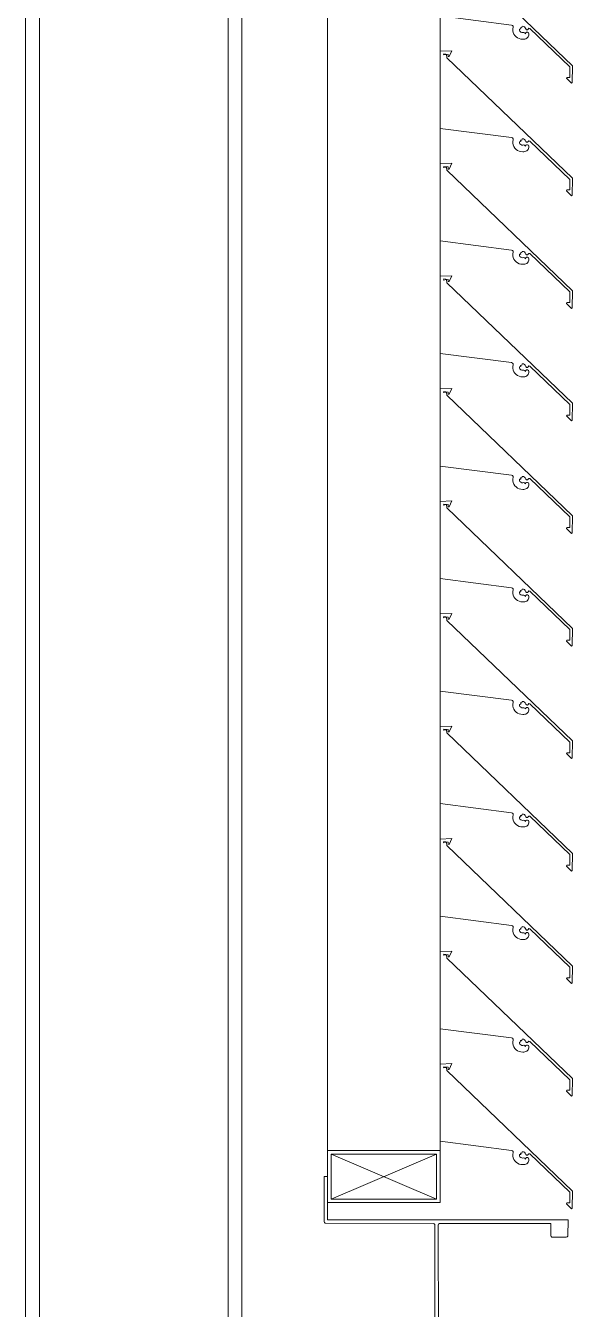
# Model space of a CAD drawing. Header units: millimetres. Extents: x -220592 to 404889, y -217665 to 38245.
# Drawn here: x 7653.58 to 7656.74, y -48011.58 to -48004.16 of the extents above; entities that cross this region are included whole.
import ezdxf

# ---------------------------------------------------------------- set-up
doc = ezdxf.new("R2010")
doc.units = ezdxf.units.MM
doc.linetypes.add('XKITLINE00', pattern=[0])
doc.layers.add('000 - 0_HIDE_OBJ_FRAMING_DEF_SUB_1', color=7, linetype='Continuous')
doc.layers.add('Part', color=7, linetype='Continuous', lineweight=0)

# ---------------------------------------------------------------- blocks, each defined once
blk = doc.blocks.new('*A13477')
at = {"layer": '000 - 0_HIDE_OBJ_FRAMING_DEF_SUB_1', "color": 7, "linetype": 'XKITLINE00', "lineweight": 0}
for p, q in [((-83.983213, 184.940805), (-83.983213, 212.190805)), ((-82.893213, 184.940805), (-82.893213, 212.190805)), ((-82.813213, 184.940805), (-82.813213, 212.190805)), ((-84.063213, 188.690805), (-84.063213, 208.690805))]:
    blk.add_line(p, q, dxfattribs=at)
blk = doc.blocks.new('*A13478')
at = {"layer": 'Part', "color": 7, "linetype": 'XKITLINE00', "lineweight": 0}
for p, q in [((-82.318264, 199.406135), (-82.338264, 199.406132)), ((-82.338264, 199.406132), (-82.338218, 199.146132)), ((-82.31822, 199.156135), (-82.318264, 199.406135)), ((-82.338218, 199.146132), (-82.336532, 199.140576)), ((-82.336532, 199.140576), (-82.332043, 199.136894)), ((-82.332043, 199.136894), (-81.708216, 199.136241)), ((-80.92822, 199.156378), (-82.31822, 199.156135)), ((-81.708216, 199.136241), (-81.70266, 199.134557)), ((-81.672043, 199.135487), (-81.028216, 199.13636)), ((-81.028216, 199.13636), (-81.028204, 199.06636)), ((-80.928965, 199.062551), (-80.92822, 199.156378)), ((-81.70266, 199.134557), (-81.698977, 199.13007)), ((-81.698977, 199.13007), (-81.698215, 199.126243)), ((-81.698051, 198.186243), (-81.698215, 199.126243)), ((-81.678215, 199.126247), (-81.67653, 199.131803)), ((-81.677289, 198.18242), (-81.678215, 199.126247)), ((-81.67653, 199.131803), (-81.672043, 199.135487)), ((-81.028204, 199.06636), (-81.026518, 199.060805)), ((-80.932647, 199.058062), (-80.928965, 199.062551)), ((-81.026518, 199.060805), (-81.022029, 199.057122)), ((-81.022029, 199.057122), (-80.938203, 199.056376)), ((-80.938203, 199.056376), (-80.932647, 199.058062)), ((-81.027301, 198.250187), (-81.028049, 198.17636)), ((-81.023618, 198.254676), (-81.027301, 198.250187)), ((-81.018063, 198.256362), (-81.023618, 198.254676)), ((-80.934236, 198.255615), (-81.018063, 198.256362)), ((-80.929747, 198.251933), (-80.934236, 198.255615)), ((-80.928061, 198.246378), (-80.929747, 198.251933)), ((-80.928045, 198.156378), (-80.928061, 198.246378)), ((-82.333604, 198.174447), (-82.337287, 198.169959)), ((-82.328049, 198.176133), (-82.333604, 198.174447)), ((-81.704222, 198.177003), (-82.328049, 198.176133)), ((-81.699735, 198.180687), (-81.704222, 198.177003)), ((-81.698051, 198.186243), (-81.699735, 198.180687)), ((-81.673605, 198.177933), (-81.677289, 198.18242)), ((-81.668049, 198.176248), (-81.673605, 198.177933)), ((-81.028049, 198.17636), (-81.668049, 198.176248)), ((-82.337287, 198.169959), (-82.338002, 197.906132)), ((-82.318045, 198.156135), (-80.928045, 198.156378)), ((-82.318002, 197.906135), (-82.318045, 198.156135)), ((-82.338002, 197.906132), (-82.318002, 197.906135))]:
    blk.add_line(p, q, dxfattribs=at)
blk = doc.blocks.new('*A14878')
at = {"layer": 'Part', "color": 7, "linetype": 'XKITLINE00', "lineweight": 0}
for p, q in [((-81.668045, 199.556249), (-82.318045, 199.556249)), ((-82.318045, 199.556249), (-82.318045, 199.256249)), ((-82.298045, 199.276249), (-81.688045, 199.536249)), ((-82.298045, 199.536249), (-81.688045, 199.276249)), ((-82.298045, 199.276249), (-82.298045, 199.536249)), ((-82.298045, 199.536249), (-81.688045, 199.536249)), ((-81.688045, 199.536249), (-81.688045, 199.276249)), ((-81.668045, 199.256249), (-81.668045, 199.556249)), ((-82.318045, 199.256249), (-81.668045, 199.256249)), ((-81.688045, 199.276249), (-82.298045, 199.276249))]:
    blk.add_line(p, q, dxfattribs=at)
blk = doc.blocks.new('*A14888')
at = {"layer": 'Part', "color": 7, "linetype": 'XKITLINE00', "lineweight": 0}
for p, q in [((-81.668236, 206.556123), (-81.668243, 206.110453)), ((-81.60055, 206.558745), (-81.668236, 206.556123)), ((-81.616085, 206.525258), (-81.60055, 206.558745)), ((-81.648356, 206.534428), (-81.64632, 206.541001)), ((-81.63134, 206.537332), (-81.648356, 206.534428)), ((-81.64632, 206.541001), (-81.621337, 206.537861)), ((-81.628443, 206.518789), (-81.63134, 206.537332)), ((-80.903321, 205.822543), (-81.628443, 206.518789)), ((-81.621337, 206.537861), (-81.621208, 206.52567)), ((-81.621208, 206.52567), (-81.616085, 206.525258)), ((-81.668243, 206.110453), (-81.254237, 206.057423)), ((-81.254237, 206.057423), (-81.249162, 206.055233)), ((-81.249162, 206.055233), (-81.246025, 206.050681)), ((-81.245786, 206.045159), (-81.247272, 206.035025)), ((-81.247272, 206.035025), (-81.246897, 206.024789)), ((-81.246025, 206.050681), (-81.245786, 206.045159)), ((-81.209279, 206.033625), (-81.201573, 206.034731)), ((-81.20871, 206.027141), (-81.209279, 206.033625)), ((-81.202743, 206.041791), (-81.195578, 206.042735)), ((-81.201573, 206.034731), (-81.202743, 206.041791)), ((-81.195578, 206.042735), (-81.193256, 206.050125)), ((-81.193256, 206.050125), (-81.186584, 206.049703)), ((-81.186584, 206.049703), (-81.180508, 206.046913)), ((-81.180508, 206.046913), (-81.175841, 206.042126)), ((-81.175841, 206.042126), (-81.172727, 206.034553)), ((-81.172727, 206.034553), (-81.168544, 206.030396)), ((-81.16265, 206.03019), (-81.158186, 206.034044)), ((-81.158186, 206.034044), (-81.154531, 206.038671)), ((-81.154531, 206.038671), (-81.149372, 206.037579)), ((-81.149372, 206.037579), (-80.918356, 205.816176)), ((-81.246897, 206.024789), (-81.244674, 206.01479)), ((-81.244674, 206.01479), (-81.240676, 206.00536)), ((-81.240676, 206.00536), (-81.235036, 205.99681)), ((-81.235036, 205.99681), (-81.22794, 205.989423)), ((-81.22794, 205.989423), (-81.219624, 205.983445)), ((-81.219624, 205.983445), (-81.210361, 205.979072)), ((-81.210361, 205.979072), (-81.20046, 205.976449)), ((-81.205908, 206.021267), (-81.20871, 206.027141)), ((-81.201226, 206.016745), (-81.205908, 206.021267)), ((-81.195258, 206.014147), (-81.201226, 206.016745)), ((-81.20046, 205.976449), (-81.190247, 205.975664)), ((-81.188758, 206.013803), (-81.195258, 206.014147)), ((-81.190247, 205.975664), (-81.183448, 205.975762)), ((-81.18284, 206.014708), (-81.188758, 206.013803)), ((-81.183448, 205.975762), (-81.17772, 205.976398)), ((-81.178029, 206.012301), (-81.18284, 206.014708)), ((-81.175999, 206.00732), (-81.178029, 206.012301)), ((-81.17772, 205.976398), (-81.172219, 205.978117)), ((-81.173057, 206.012792), (-81.175999, 206.00732)), ((-81.1679, 206.01601), (-81.173057, 206.012792)), ((-81.172219, 205.978117), (-81.167149, 205.980857)), ((-81.168544, 206.030396), (-81.16265, 206.03019)), ((-81.161823, 206.015998), (-81.1679, 206.01601)), ((-81.167149, 205.980857), (-81.162695, 205.984515)), ((-81.162695, 205.984515), (-81.159024, 205.988958)), ((-81.156679, 206.012761), (-81.161823, 206.015998)), ((-81.159024, 205.988958), (-81.15627, 205.994021)), ((-81.154039, 206.007287), (-81.156679, 206.012761)), ((-81.15627, 205.994021), (-81.154535, 205.999517)), ((-81.154535, 205.999517), (-81.154039, 206.007287)), ((-80.918356, 205.816176), (-80.918699, 205.75483)), ((-80.903874, 205.723392), (-80.903321, 205.822543)), ((-80.936119, 205.754733), (-80.937204, 205.749812)), ((-80.937204, 205.749812), (-80.908555, 205.720923)), ((-80.918699, 205.75483), (-80.936119, 205.754733)), ((-80.908555, 205.720923), (-80.903874, 205.723392))]:
    blk.add_line(p, q, dxfattribs=at)
blk = doc.blocks.new('*A14889')
at = {"layer": 'Part', "color": 7, "linetype": 'XKITLINE00', "lineweight": 0}
for p, q in [((-81.668236, 205.906123), (-81.668243, 205.460453)), ((-81.60055, 205.908745), (-81.668236, 205.906123)), ((-81.648356, 205.884428), (-81.64632, 205.891001)), ((-81.63134, 205.887332), (-81.648356, 205.884428)), ((-81.64632, 205.891001), (-81.621337, 205.887861)), ((-81.628443, 205.868789), (-81.63134, 205.887332)), ((-81.621337, 205.887861), (-81.621208, 205.87567)), ((-81.616085, 205.875258), (-81.60055, 205.908745)), ((-80.903321, 205.172543), (-81.628443, 205.868789)), ((-81.621208, 205.87567), (-81.616085, 205.875258)), ((-81.668243, 205.460453), (-81.254237, 205.407423)), ((-81.254237, 205.407423), (-81.249162, 205.405233)), ((-81.249162, 205.405233), (-81.246025, 205.400681)), ((-81.245786, 205.395159), (-81.247272, 205.385025)), ((-81.247272, 205.385025), (-81.246897, 205.374789)), ((-81.246897, 205.374789), (-81.244674, 205.36479)), ((-81.246025, 205.400681), (-81.245786, 205.395159)), ((-81.244674, 205.36479), (-81.240676, 205.35536)), ((-81.209279, 205.383625), (-81.201573, 205.384731)), ((-81.20871, 205.377141), (-81.209279, 205.383625)), ((-81.205908, 205.371267), (-81.20871, 205.377141)), ((-81.201226, 205.366745), (-81.205908, 205.371267)), ((-81.202743, 205.391791), (-81.195578, 205.392735)), ((-81.201573, 205.384731), (-81.202743, 205.391791)), ((-81.195258, 205.364147), (-81.201226, 205.366745)), ((-81.195578, 205.392735), (-81.193256, 205.400125)), ((-81.188758, 205.363803), (-81.195258, 205.364147)), ((-81.193256, 205.400125), (-81.186584, 205.399703)), ((-81.18284, 205.364708), (-81.188758, 205.363803)), ((-81.186584, 205.399703), (-81.180508, 205.396913)), ((-81.178029, 205.362301), (-81.18284, 205.364708)), ((-81.180508, 205.396913), (-81.175841, 205.392126)), ((-81.175841, 205.392126), (-81.172727, 205.384553)), ((-81.1679, 205.36601), (-81.173057, 205.362792)), ((-81.172727, 205.384553), (-81.168544, 205.380396)), ((-81.168544, 205.380396), (-81.16265, 205.38019)), ((-81.161823, 205.365998), (-81.1679, 205.36601)), ((-81.16265, 205.38019), (-81.158186, 205.384044)), ((-81.156679, 205.362761), (-81.161823, 205.365998)), ((-81.158186, 205.384044), (-81.154531, 205.388671)), ((-81.154531, 205.388671), (-81.149372, 205.387579)), ((-81.149372, 205.387579), (-80.918356, 205.166176)), ((-81.240676, 205.35536), (-81.235036, 205.34681)), ((-81.235036, 205.34681), (-81.22794, 205.339423)), ((-81.22794, 205.339423), (-81.219624, 205.333445)), ((-81.219624, 205.333445), (-81.210361, 205.329072)), ((-81.210361, 205.329072), (-81.20046, 205.326449)), ((-81.20046, 205.326449), (-81.190247, 205.325664)), ((-81.190247, 205.325664), (-81.183448, 205.325762)), ((-81.183448, 205.325762), (-81.17772, 205.326398)), ((-81.175999, 205.35732), (-81.178029, 205.362301)), ((-81.17772, 205.326398), (-81.172219, 205.328117)), ((-81.173057, 205.362792), (-81.175999, 205.35732)), ((-81.172219, 205.328117), (-81.167149, 205.330857)), ((-81.167149, 205.330857), (-81.162695, 205.334515)), ((-81.162695, 205.334515), (-81.159024, 205.338958)), ((-81.159024, 205.338958), (-81.15627, 205.344021)), ((-81.154039, 205.357287), (-81.156679, 205.362761)), ((-81.15627, 205.344021), (-81.154535, 205.349517)), ((-81.154535, 205.349517), (-81.154039, 205.357287)), ((-80.918356, 205.166176), (-80.918699, 205.10483)), ((-80.903874, 205.073392), (-80.903321, 205.172543)), ((-80.936119, 205.104733), (-80.937204, 205.099812)), ((-80.937204, 205.099812), (-80.908555, 205.070923)), ((-80.918699, 205.10483), (-80.936119, 205.104733)), ((-80.908555, 205.070923), (-80.903874, 205.073392))]:
    blk.add_line(p, q, dxfattribs=at)
blk = doc.blocks.new('*A14890')
at = {"layer": 'Part', "color": 7, "linetype": 'XKITLINE00', "lineweight": 0}
for p, q in [((-81.668236, 205.256123), (-81.668243, 204.810453)), ((-81.60055, 205.258745), (-81.668236, 205.256123)), ((-81.648356, 205.234428), (-81.64632, 205.241001)), ((-81.63134, 205.237332), (-81.648356, 205.234428)), ((-81.64632, 205.241001), (-81.621337, 205.237861)), ((-81.628443, 205.218789), (-81.63134, 205.237332)), ((-80.903321, 204.522543), (-81.628443, 205.218789)), ((-81.621337, 205.237861), (-81.621208, 205.22567)), ((-81.621208, 205.22567), (-81.616085, 205.225258)), ((-81.616085, 205.225258), (-81.60055, 205.258745)), ((-81.668243, 204.810453), (-81.254237, 204.757423)), ((-81.254237, 204.757423), (-81.249162, 204.755233)), ((-81.249162, 204.755233), (-81.246025, 204.750681)), ((-81.245786, 204.745159), (-81.247272, 204.735025)), ((-81.247272, 204.735025), (-81.246897, 204.724789)), ((-81.246897, 204.724789), (-81.244674, 204.71479)), ((-81.246025, 204.750681), (-81.245786, 204.745159)), ((-81.244674, 204.71479), (-81.240676, 204.70536)), ((-81.240676, 204.70536), (-81.235036, 204.69681)), ((-81.235036, 204.69681), (-81.22794, 204.689423)), ((-81.209279, 204.733625), (-81.201573, 204.734731)), ((-81.20871, 204.727141), (-81.209279, 204.733625)), ((-81.205908, 204.721267), (-81.20871, 204.727141)), ((-81.201226, 204.716745), (-81.205908, 204.721267)), ((-81.202743, 204.741791), (-81.195578, 204.742735)), ((-81.201573, 204.734731), (-81.202743, 204.741791)), ((-81.195258, 204.714147), (-81.201226, 204.716745)), ((-81.195578, 204.742735), (-81.193256, 204.750125)), ((-81.188758, 204.713803), (-81.195258, 204.714147)), ((-81.193256, 204.750125), (-81.186584, 204.749703)), ((-81.18284, 204.714708), (-81.188758, 204.713803)), ((-81.186584, 204.749703), (-81.180508, 204.746913)), ((-81.178029, 204.712301), (-81.18284, 204.714708)), ((-81.180508, 204.746913), (-81.175841, 204.742126)), ((-81.175999, 204.70732), (-81.178029, 204.712301)), ((-81.173057, 204.712792), (-81.175999, 204.70732)), ((-81.175841, 204.742126), (-81.172727, 204.734553)), ((-81.1679, 204.71601), (-81.173057, 204.712792)), ((-81.172727, 204.734553), (-81.168544, 204.730396)), ((-81.168544, 204.730396), (-81.16265, 204.73019)), ((-81.161823, 204.715998), (-81.1679, 204.71601)), ((-81.16265, 204.73019), (-81.158186, 204.734044)), ((-81.156679, 204.712761), (-81.161823, 204.715998)), ((-81.158186, 204.734044), (-81.154531, 204.738671)), ((-81.154039, 204.707287), (-81.156679, 204.712761)), ((-81.15627, 204.694021), (-81.154535, 204.699517)), ((-81.154535, 204.699517), (-81.154039, 204.707287)), ((-81.154531, 204.738671), (-81.149372, 204.737579)), ((-81.149372, 204.737579), (-80.918356, 204.516176)), ((-81.22794, 204.689423), (-81.219624, 204.683445)), ((-81.219624, 204.683445), (-81.210361, 204.679072)), ((-81.210361, 204.679072), (-81.20046, 204.676449)), ((-81.20046, 204.676449), (-81.190247, 204.675664)), ((-81.190247, 204.675664), (-81.183448, 204.675762)), ((-81.183448, 204.675762), (-81.17772, 204.676398)), ((-81.17772, 204.676398), (-81.172219, 204.678117)), ((-81.172219, 204.678117), (-81.167149, 204.680857)), ((-81.167149, 204.680857), (-81.162695, 204.684515)), ((-81.162695, 204.684515), (-81.159024, 204.688958)), ((-81.159024, 204.688958), (-81.15627, 204.694021)), ((-80.918356, 204.516176), (-80.918699, 204.45483)), ((-80.903874, 204.423392), (-80.903321, 204.522543)), ((-80.936119, 204.454733), (-80.937204, 204.449812)), ((-80.937204, 204.449812), (-80.908555, 204.420923)), ((-80.918699, 204.45483), (-80.936119, 204.454733)), ((-80.908555, 204.420923), (-80.903874, 204.423392))]:
    blk.add_line(p, q, dxfattribs=at)
blk = doc.blocks.new('*A14891')
at = {"layer": 'Part', "color": 7, "linetype": 'XKITLINE00', "lineweight": 0}
for p, q in [((-81.668236, 204.606123), (-81.668243, 204.160453)), ((-81.60055, 204.608745), (-81.668236, 204.606123)), ((-81.648356, 204.584428), (-81.64632, 204.591001)), ((-81.63134, 204.587332), (-81.648356, 204.584428)), ((-81.64632, 204.591001), (-81.621337, 204.587861)), ((-81.628443, 204.568789), (-81.63134, 204.587332)), ((-80.903321, 203.872543), (-81.628443, 204.568789)), ((-81.621337, 204.587861), (-81.621208, 204.57567)), ((-81.621208, 204.57567), (-81.616085, 204.575258)), ((-81.616085, 204.575258), (-81.60055, 204.608745)), ((-81.668243, 204.160453), (-81.254237, 204.107423)), ((-81.254237, 204.107423), (-81.249162, 204.105233)), ((-81.249162, 204.105233), (-81.246025, 204.100681)), ((-81.245786, 204.095159), (-81.247272, 204.085025)), ((-81.247272, 204.085025), (-81.246897, 204.074789)), ((-81.246897, 204.074789), (-81.244674, 204.06479)), ((-81.246025, 204.100681), (-81.245786, 204.095159)), ((-81.244674, 204.06479), (-81.240676, 204.05536)), ((-81.240676, 204.05536), (-81.235036, 204.04681)), ((-81.235036, 204.04681), (-81.22794, 204.039423)), ((-81.22794, 204.039423), (-81.219624, 204.033445)), ((-81.219624, 204.033445), (-81.210361, 204.029072)), ((-81.210361, 204.029072), (-81.20046, 204.026449)), ((-81.209279, 204.083625), (-81.201573, 204.084731)), ((-81.20871, 204.077141), (-81.209279, 204.083625)), ((-81.205908, 204.071267), (-81.20871, 204.077141)), ((-81.201226, 204.066745), (-81.205908, 204.071267)), ((-81.202743, 204.091791), (-81.195578, 204.092735)), ((-81.201573, 204.084731), (-81.202743, 204.091791)), ((-81.195258, 204.064147), (-81.201226, 204.066745)), ((-81.195578, 204.092735), (-81.193256, 204.100125)), ((-81.188758, 204.063803), (-81.195258, 204.064147)), ((-81.193256, 204.100125), (-81.186584, 204.099703)), ((-81.18284, 204.064708), (-81.188758, 204.063803)), ((-81.186584, 204.099703), (-81.180508, 204.096913)), ((-81.178029, 204.062301), (-81.18284, 204.064708)), ((-81.180508, 204.096913), (-81.175841, 204.092126)), ((-81.175999, 204.05732), (-81.178029, 204.062301)), ((-81.173057, 204.062792), (-81.175999, 204.05732)), ((-81.175841, 204.092126), (-81.172727, 204.084553)), ((-81.1679, 204.06601), (-81.173057, 204.062792)), ((-81.172727, 204.084553), (-81.168544, 204.080396)), ((-81.172219, 204.028117), (-81.167149, 204.030857)), ((-81.168544, 204.080396), (-81.16265, 204.08019)), ((-81.161823, 204.065998), (-81.1679, 204.06601)), ((-81.167149, 204.030857), (-81.162695, 204.034515)), ((-81.162695, 204.034515), (-81.159024, 204.038958)), ((-81.16265, 204.08019), (-81.158186, 204.084044)), ((-81.156679, 204.062761), (-81.161823, 204.065998)), ((-81.159024, 204.038958), (-81.15627, 204.044021)), ((-81.158186, 204.084044), (-81.154531, 204.088671)), ((-81.154039, 204.057287), (-81.156679, 204.062761)), ((-81.15627, 204.044021), (-81.154535, 204.049517)), ((-81.154535, 204.049517), (-81.154039, 204.057287)), ((-81.154531, 204.088671), (-81.149372, 204.087579)), ((-81.149372, 204.087579), (-80.918356, 203.866176)), ((-81.20046, 204.026449), (-81.190247, 204.025664)), ((-81.190247, 204.025664), (-81.183448, 204.025762)), ((-81.183448, 204.025762), (-81.17772, 204.026398)), ((-81.17772, 204.026398), (-81.172219, 204.028117)), ((-80.918356, 203.866176), (-80.918699, 203.80483)), ((-80.903874, 203.773392), (-80.903321, 203.872543)), ((-80.936119, 203.804733), (-80.937204, 203.799812)), ((-80.937204, 203.799812), (-80.908555, 203.770923)), ((-80.918699, 203.80483), (-80.936119, 203.804733)), ((-80.908555, 203.770923), (-80.903874, 203.773392))]:
    blk.add_line(p, q, dxfattribs=at)
blk = doc.blocks.new('*A14892')
at = {"layer": 'Part', "color": 7, "linetype": 'XKITLINE00', "lineweight": 0}
for p, q in [((-81.668236, 203.956123), (-81.668243, 203.510453)), ((-81.60055, 203.958745), (-81.668236, 203.956123)), ((-81.616085, 203.925258), (-81.60055, 203.958745)), ((-81.648356, 203.934428), (-81.64632, 203.941001)), ((-81.63134, 203.937332), (-81.648356, 203.934428)), ((-81.64632, 203.941001), (-81.621337, 203.937861)), ((-81.628443, 203.918789), (-81.63134, 203.937332)), ((-80.903321, 203.222543), (-81.628443, 203.918789)), ((-81.621337, 203.937861), (-81.621208, 203.92567)), ((-81.621208, 203.92567), (-81.616085, 203.925258)), ((-81.668243, 203.510453), (-81.254237, 203.457423)), ((-81.254237, 203.457423), (-81.249162, 203.455233)), ((-81.249162, 203.455233), (-81.246025, 203.450681)), ((-81.245786, 203.445159), (-81.247272, 203.435025)), ((-81.246025, 203.450681), (-81.245786, 203.445159)), ((-81.202743, 203.441791), (-81.195578, 203.442735)), ((-81.201573, 203.434731), (-81.202743, 203.441791)), ((-81.195578, 203.442735), (-81.193256, 203.450125)), ((-81.193256, 203.450125), (-81.186584, 203.449703)), ((-81.186584, 203.449703), (-81.180508, 203.446913)), ((-81.180508, 203.446913), (-81.175841, 203.442126)), ((-81.175841, 203.442126), (-81.172727, 203.434553)), ((-81.158186, 203.434044), (-81.154531, 203.438671)), ((-81.154531, 203.438671), (-81.149372, 203.437579)), ((-81.149372, 203.437579), (-80.918356, 203.216176)), ((-81.247272, 203.435025), (-81.246897, 203.424789)), ((-81.246897, 203.424789), (-81.244674, 203.41479)), ((-81.244674, 203.41479), (-81.240676, 203.40536)), ((-81.240676, 203.40536), (-81.235036, 203.39681)), ((-81.235036, 203.39681), (-81.22794, 203.389423)), ((-81.22794, 203.389423), (-81.219624, 203.383445)), ((-81.219624, 203.383445), (-81.210361, 203.379072)), ((-81.210361, 203.379072), (-81.20046, 203.376449)), ((-81.209279, 203.433625), (-81.201573, 203.434731)), ((-81.20871, 203.427141), (-81.209279, 203.433625)), ((-81.205908, 203.421267), (-81.20871, 203.427141)), ((-81.201226, 203.416745), (-81.205908, 203.421267)), ((-81.195258, 203.414147), (-81.201226, 203.416745)), ((-81.20046, 203.376449), (-81.190247, 203.375664)), ((-81.188758, 203.413803), (-81.195258, 203.414147)), ((-81.190247, 203.375664), (-81.183448, 203.375762)), ((-81.18284, 203.414708), (-81.188758, 203.413803)), ((-81.183448, 203.375762), (-81.17772, 203.376398)), ((-81.178029, 203.412301), (-81.18284, 203.414708)), ((-81.175999, 203.40732), (-81.178029, 203.412301)), ((-81.17772, 203.376398), (-81.172219, 203.378117)), ((-81.173057, 203.412792), (-81.175999, 203.40732)), ((-81.1679, 203.41601), (-81.173057, 203.412792)), ((-81.172727, 203.434553), (-81.168544, 203.430396)), ((-81.172219, 203.378117), (-81.167149, 203.380857)), ((-81.168544, 203.430396), (-81.16265, 203.43019)), ((-81.161823, 203.415998), (-81.1679, 203.41601)), ((-81.167149, 203.380857), (-81.162695, 203.384515)), ((-81.162695, 203.384515), (-81.159024, 203.388958)), ((-81.16265, 203.43019), (-81.158186, 203.434044)), ((-81.156679, 203.412761), (-81.161823, 203.415998)), ((-81.159024, 203.388958), (-81.15627, 203.394021)), ((-81.154039, 203.407287), (-81.156679, 203.412761)), ((-81.15627, 203.394021), (-81.154535, 203.399517)), ((-81.154535, 203.399517), (-81.154039, 203.407287)), ((-80.918356, 203.216176), (-80.918699, 203.15483)), ((-80.903874, 203.123392), (-80.903321, 203.222543)), ((-80.936119, 203.154733), (-80.937204, 203.149812)), ((-80.937204, 203.149812), (-80.908555, 203.120923)), ((-80.918699, 203.15483), (-80.936119, 203.154733)), ((-80.908555, 203.120923), (-80.903874, 203.123392))]:
    blk.add_line(p, q, dxfattribs=at)
blk = doc.blocks.new('*A14893')
at = {"layer": 'Part', "color": 7, "linetype": 'XKITLINE00', "lineweight": 0}
for p, q in [((-81.668236, 203.306123), (-81.668243, 202.860453)), ((-81.60055, 203.308745), (-81.668236, 203.306123)), ((-81.648356, 203.284428), (-81.64632, 203.291001)), ((-81.64632, 203.291001), (-81.621337, 203.287861)), ((-81.621337, 203.287861), (-81.621208, 203.27567)), ((-81.616085, 203.275258), (-81.60055, 203.308745)), ((-81.63134, 203.287332), (-81.648356, 203.284428)), ((-81.628443, 203.268789), (-81.63134, 203.287332)), ((-80.903321, 202.572543), (-81.628443, 203.268789)), ((-81.621208, 203.27567), (-81.616085, 203.275258)), ((-81.668243, 202.860453), (-81.254237, 202.807423)), ((-81.254237, 202.807423), (-81.249162, 202.805233)), ((-81.249162, 202.805233), (-81.246025, 202.800681)), ((-81.245786, 202.795159), (-81.247272, 202.785025)), ((-81.247272, 202.785025), (-81.246897, 202.774789)), ((-81.246897, 202.774789), (-81.244674, 202.76479)), ((-81.246025, 202.800681), (-81.245786, 202.795159)), ((-81.209279, 202.783625), (-81.201573, 202.784731)), ((-81.20871, 202.777141), (-81.209279, 202.783625)), ((-81.205908, 202.771267), (-81.20871, 202.777141)), ((-81.201226, 202.766745), (-81.205908, 202.771267)), ((-81.202743, 202.791791), (-81.195578, 202.792735)), ((-81.201573, 202.784731), (-81.202743, 202.791791)), ((-81.195578, 202.792735), (-81.193256, 202.800125)), ((-81.193256, 202.800125), (-81.186584, 202.799703)), ((-81.186584, 202.799703), (-81.180508, 202.796913)), ((-81.180508, 202.796913), (-81.175841, 202.792126)), ((-81.175841, 202.792126), (-81.172727, 202.784553)), ((-81.172727, 202.784553), (-81.168544, 202.780396)), ((-81.168544, 202.780396), (-81.16265, 202.78019)), ((-81.16265, 202.78019), (-81.158186, 202.784044)), ((-81.158186, 202.784044), (-81.154531, 202.788671)), ((-81.154531, 202.788671), (-81.149372, 202.787579)), ((-81.149372, 202.787579), (-80.918356, 202.566176)), ((-81.244674, 202.76479), (-81.240676, 202.75536)), ((-81.240676, 202.75536), (-81.235036, 202.74681)), ((-81.235036, 202.74681), (-81.22794, 202.739423)), ((-81.22794, 202.739423), (-81.219624, 202.733445)), ((-81.219624, 202.733445), (-81.210361, 202.729072)), ((-81.210361, 202.729072), (-81.20046, 202.726449)), ((-81.195258, 202.764147), (-81.201226, 202.766745)), ((-81.20046, 202.726449), (-81.190247, 202.725664)), ((-81.188758, 202.763803), (-81.195258, 202.764147)), ((-81.190247, 202.725664), (-81.183448, 202.725762)), ((-81.18284, 202.764708), (-81.188758, 202.763803)), ((-81.183448, 202.725762), (-81.17772, 202.726398)), ((-81.178029, 202.762301), (-81.18284, 202.764708)), ((-81.175999, 202.75732), (-81.178029, 202.762301)), ((-81.17772, 202.726398), (-81.172219, 202.728117)), ((-81.173057, 202.762792), (-81.175999, 202.75732)), ((-81.1679, 202.76601), (-81.173057, 202.762792)), ((-81.172219, 202.728117), (-81.167149, 202.730857)), ((-81.161823, 202.765998), (-81.1679, 202.76601)), ((-81.167149, 202.730857), (-81.162695, 202.734515)), ((-81.162695, 202.734515), (-81.159024, 202.738958)), ((-81.156679, 202.762761), (-81.161823, 202.765998)), ((-81.159024, 202.738958), (-81.15627, 202.744021)), ((-81.154039, 202.757287), (-81.156679, 202.762761)), ((-81.15627, 202.744021), (-81.154535, 202.749517)), ((-81.154535, 202.749517), (-81.154039, 202.757287)), ((-80.918356, 202.566176), (-80.918699, 202.50483)), ((-80.903874, 202.473392), (-80.903321, 202.572543)), ((-80.936119, 202.504733), (-80.937204, 202.499812)), ((-80.937204, 202.499812), (-80.908555, 202.470923)), ((-80.918699, 202.50483), (-80.936119, 202.504733)), ((-80.908555, 202.470923), (-80.903874, 202.473392))]:
    blk.add_line(p, q, dxfattribs=at)
blk = doc.blocks.new('*A14894')
at = {"layer": 'Part', "color": 7, "linetype": 'XKITLINE00', "lineweight": 0}
for p, q in [((-81.668236, 202.656123), (-81.668243, 202.210453)), ((-81.60055, 202.658745), (-81.668236, 202.656123)), ((-81.648356, 202.634428), (-81.64632, 202.641001)), ((-81.63134, 202.637332), (-81.648356, 202.634428)), ((-81.64632, 202.641001), (-81.621337, 202.637861)), ((-81.628443, 202.618789), (-81.63134, 202.637332)), ((-81.621337, 202.637861), (-81.621208, 202.62567)), ((-81.621208, 202.62567), (-81.616085, 202.625258)), ((-81.616085, 202.625258), (-81.60055, 202.658745)), ((-80.903321, 201.922543), (-81.628443, 202.618789)), ((-81.668243, 202.210453), (-81.254237, 202.157423)), ((-81.254237, 202.157423), (-81.249162, 202.155233)), ((-81.249162, 202.155233), (-81.246025, 202.150681)), ((-81.245786, 202.145159), (-81.247272, 202.135025)), ((-81.247272, 202.135025), (-81.246897, 202.124789)), ((-81.246897, 202.124789), (-81.244674, 202.11479)), ((-81.246025, 202.150681), (-81.245786, 202.145159)), ((-81.244674, 202.11479), (-81.240676, 202.10536)), ((-81.240676, 202.10536), (-81.235036, 202.09681)), ((-81.209279, 202.133625), (-81.201573, 202.134731)), ((-81.20871, 202.127141), (-81.209279, 202.133625)), ((-81.205908, 202.121267), (-81.20871, 202.127141)), ((-81.201226, 202.116745), (-81.205908, 202.121267)), ((-81.202743, 202.141791), (-81.195578, 202.142735)), ((-81.201573, 202.134731), (-81.202743, 202.141791)), ((-81.195258, 202.114147), (-81.201226, 202.116745)), ((-81.195578, 202.142735), (-81.193256, 202.150125)), ((-81.188758, 202.113803), (-81.195258, 202.114147)), ((-81.193256, 202.150125), (-81.186584, 202.149703)), ((-81.18284, 202.114708), (-81.188758, 202.113803)), ((-81.186584, 202.149703), (-81.180508, 202.146913)), ((-81.178029, 202.112301), (-81.18284, 202.114708)), ((-81.180508, 202.146913), (-81.175841, 202.142126)), ((-81.175999, 202.10732), (-81.178029, 202.112301)), ((-81.173057, 202.112792), (-81.175999, 202.10732)), ((-81.175841, 202.142126), (-81.172727, 202.134553)), ((-81.1679, 202.11601), (-81.173057, 202.112792)), ((-81.172727, 202.134553), (-81.168544, 202.130396)), ((-81.168544, 202.130396), (-81.16265, 202.13019)), ((-81.161823, 202.115998), (-81.1679, 202.11601)), ((-81.16265, 202.13019), (-81.158186, 202.134044)), ((-81.156679, 202.112761), (-81.161823, 202.115998)), ((-81.158186, 202.134044), (-81.154531, 202.138671)), ((-81.154039, 202.107287), (-81.156679, 202.112761)), ((-81.154535, 202.099517), (-81.154039, 202.107287)), ((-81.154531, 202.138671), (-81.149372, 202.137579)), ((-81.149372, 202.137579), (-80.918356, 201.916176)), ((-81.235036, 202.09681), (-81.22794, 202.089423)), ((-81.22794, 202.089423), (-81.219624, 202.083445)), ((-81.219624, 202.083445), (-81.210361, 202.079072)), ((-81.210361, 202.079072), (-81.20046, 202.076449)), ((-81.20046, 202.076449), (-81.190247, 202.075664)), ((-81.190247, 202.075664), (-81.183448, 202.075762)), ((-81.183448, 202.075762), (-81.17772, 202.076398)), ((-81.17772, 202.076398), (-81.172219, 202.078117)), ((-81.172219, 202.078117), (-81.167149, 202.080857)), ((-81.167149, 202.080857), (-81.162695, 202.084515)), ((-81.162695, 202.084515), (-81.159024, 202.088958)), ((-81.159024, 202.088958), (-81.15627, 202.094021)), ((-81.15627, 202.094021), (-81.154535, 202.099517)), ((-80.918356, 201.916176), (-80.918699, 201.85483)), ((-80.903874, 201.823392), (-80.903321, 201.922543)), ((-80.936119, 201.854733), (-80.937204, 201.849812)), ((-80.937204, 201.849812), (-80.908555, 201.820923)), ((-80.918699, 201.85483), (-80.936119, 201.854733)), ((-80.908555, 201.820923), (-80.903874, 201.823392))]:
    blk.add_line(p, q, dxfattribs=at)
blk = doc.blocks.new('*A14895')
at = {"layer": 'Part', "color": 7, "linetype": 'XKITLINE00', "lineweight": 0}
for p, q in [((-81.668236, 202.006123), (-81.668243, 201.560453)), ((-81.60055, 202.008745), (-81.668236, 202.006123)), ((-81.648356, 201.984428), (-81.64632, 201.991001)), ((-81.63134, 201.987332), (-81.648356, 201.984428)), ((-81.64632, 201.991001), (-81.621337, 201.987861)), ((-81.628443, 201.968789), (-81.63134, 201.987332)), ((-80.903321, 201.272543), (-81.628443, 201.968789)), ((-81.621337, 201.987861), (-81.621208, 201.97567)), ((-81.621208, 201.97567), (-81.616085, 201.975258)), ((-81.616085, 201.975258), (-81.60055, 202.008745)), ((-81.668243, 201.560453), (-81.254237, 201.507423)), ((-81.254237, 201.507423), (-81.249162, 201.505233)), ((-81.249162, 201.505233), (-81.246025, 201.500681)), ((-81.245786, 201.495159), (-81.247272, 201.485025)), ((-81.247272, 201.485025), (-81.246897, 201.474789)), ((-81.246897, 201.474789), (-81.244674, 201.46479)), ((-81.246025, 201.500681), (-81.245786, 201.495159)), ((-81.244674, 201.46479), (-81.240676, 201.45536)), ((-81.240676, 201.45536), (-81.235036, 201.44681)), ((-81.235036, 201.44681), (-81.22794, 201.439423)), ((-81.22794, 201.439423), (-81.219624, 201.433445)), ((-81.209279, 201.483625), (-81.201573, 201.484731)), ((-81.20871, 201.477141), (-81.209279, 201.483625)), ((-81.205908, 201.471267), (-81.20871, 201.477141)), ((-81.201226, 201.466745), (-81.205908, 201.471267)), ((-81.202743, 201.491791), (-81.195578, 201.492735)), ((-81.201573, 201.484731), (-81.202743, 201.491791)), ((-81.195258, 201.464147), (-81.201226, 201.466745)), ((-81.195578, 201.492735), (-81.193256, 201.500125)), ((-81.188758, 201.463803), (-81.195258, 201.464147)), ((-81.193256, 201.500125), (-81.186584, 201.499703)), ((-81.18284, 201.464708), (-81.188758, 201.463803)), ((-81.186584, 201.499703), (-81.180508, 201.496913)), ((-81.178029, 201.462301), (-81.18284, 201.464708)), ((-81.180508, 201.496913), (-81.175841, 201.492126)), ((-81.175999, 201.45732), (-81.178029, 201.462301)), ((-81.173057, 201.462792), (-81.175999, 201.45732)), ((-81.175841, 201.492126), (-81.172727, 201.484553)), ((-81.1679, 201.46601), (-81.173057, 201.462792)), ((-81.172727, 201.484553), (-81.168544, 201.480396)), ((-81.168544, 201.480396), (-81.16265, 201.48019)), ((-81.161823, 201.465998), (-81.1679, 201.46601)), ((-81.167149, 201.430857), (-81.162695, 201.434515)), ((-81.162695, 201.434515), (-81.159024, 201.438958)), ((-81.16265, 201.48019), (-81.158186, 201.484044)), ((-81.156679, 201.462761), (-81.161823, 201.465998)), ((-81.159024, 201.438958), (-81.15627, 201.444021)), ((-81.158186, 201.484044), (-81.154531, 201.488671)), ((-81.154039, 201.457287), (-81.156679, 201.462761)), ((-81.15627, 201.444021), (-81.154535, 201.449517)), ((-81.154535, 201.449517), (-81.154039, 201.457287)), ((-81.154531, 201.488671), (-81.149372, 201.487579)), ((-81.149372, 201.487579), (-80.918356, 201.266176)), ((-81.219624, 201.433445), (-81.210361, 201.429072)), ((-81.210361, 201.429072), (-81.20046, 201.426449)), ((-81.20046, 201.426449), (-81.190247, 201.425664)), ((-81.190247, 201.425664), (-81.183448, 201.425762)), ((-81.183448, 201.425762), (-81.17772, 201.426398)), ((-81.17772, 201.426398), (-81.172219, 201.428117)), ((-81.172219, 201.428117), (-81.167149, 201.430857)), ((-80.918356, 201.266176), (-80.918699, 201.20483)), ((-80.903874, 201.173392), (-80.903321, 201.272543)), ((-80.936119, 201.204733), (-80.937204, 201.199812)), ((-80.937204, 201.199812), (-80.908555, 201.170923)), ((-80.918699, 201.20483), (-80.936119, 201.204733)), ((-80.908555, 201.170923), (-80.903874, 201.173392))]:
    blk.add_line(p, q, dxfattribs=at)
blk = doc.blocks.new('*A14896')
at = {"layer": 'Part', "color": 7, "linetype": 'XKITLINE00', "lineweight": 0}
for p, q in [((-81.668236, 201.356123), (-81.668243, 200.910453)), ((-81.60055, 201.358745), (-81.668236, 201.356123)), ((-81.648356, 201.334428), (-81.64632, 201.341001)), ((-81.63134, 201.337332), (-81.648356, 201.334428)), ((-81.64632, 201.341001), (-81.621337, 201.337861)), ((-81.628443, 201.318789), (-81.63134, 201.337332)), ((-80.903321, 200.622543), (-81.628443, 201.318789)), ((-81.621337, 201.337861), (-81.621208, 201.32567)), ((-81.621208, 201.32567), (-81.616085, 201.325258)), ((-81.616085, 201.325258), (-81.60055, 201.358745)), ((-81.668243, 200.910453), (-81.254237, 200.857423)), ((-81.254237, 200.857423), (-81.249162, 200.855233)), ((-81.249162, 200.855233), (-81.246025, 200.850681)), ((-81.245786, 200.845159), (-81.247272, 200.835025)), ((-81.246025, 200.850681), (-81.245786, 200.845159)), ((-81.202743, 200.841791), (-81.195578, 200.842735)), ((-81.201573, 200.834731), (-81.202743, 200.841791)), ((-81.195578, 200.842735), (-81.193256, 200.850125)), ((-81.193256, 200.850125), (-81.186584, 200.849703)), ((-81.186584, 200.849703), (-81.180508, 200.846913)), ((-81.180508, 200.846913), (-81.175841, 200.842126)), ((-81.175841, 200.842126), (-81.172727, 200.834553)), ((-81.247272, 200.835025), (-81.246897, 200.824789)), ((-81.246897, 200.824789), (-81.244674, 200.81479)), ((-81.244674, 200.81479), (-81.240676, 200.80536)), ((-81.240676, 200.80536), (-81.235036, 200.79681)), ((-81.235036, 200.79681), (-81.22794, 200.789423)), ((-81.22794, 200.789423), (-81.219624, 200.783445)), ((-81.219624, 200.783445), (-81.210361, 200.779072)), ((-81.210361, 200.779072), (-81.20046, 200.776449)), ((-81.209279, 200.833625), (-81.201573, 200.834731)), ((-81.20871, 200.827141), (-81.209279, 200.833625)), ((-81.205908, 200.821267), (-81.20871, 200.827141)), ((-81.201226, 200.816745), (-81.205908, 200.821267)), ((-81.195258, 200.814147), (-81.201226, 200.816745)), ((-81.20046, 200.776449), (-81.190247, 200.775664)), ((-81.188758, 200.813803), (-81.195258, 200.814147)), ((-81.190247, 200.775664), (-81.183448, 200.775762)), ((-81.18284, 200.814708), (-81.188758, 200.813803)), ((-81.183448, 200.775762), (-81.17772, 200.776398)), ((-81.178029, 200.812301), (-81.18284, 200.814708)), ((-81.175999, 200.80732), (-81.178029, 200.812301)), ((-81.17772, 200.776398), (-81.172219, 200.778117)), ((-81.173057, 200.812792), (-81.175999, 200.80732)), ((-81.1679, 200.81601), (-81.173057, 200.812792)), ((-81.172727, 200.834553), (-81.168544, 200.830396)), ((-81.172219, 200.778117), (-81.167149, 200.780857)), ((-81.168544, 200.830396), (-81.16265, 200.83019)), ((-81.161823, 200.815998), (-81.1679, 200.81601)), ((-81.167149, 200.780857), (-81.162695, 200.784515)), ((-81.162695, 200.784515), (-81.159024, 200.788958)), ((-81.16265, 200.83019), (-81.158186, 200.834044)), ((-81.156679, 200.812761), (-81.161823, 200.815998)), ((-81.159024, 200.788958), (-81.15627, 200.794021)), ((-81.158186, 200.834044), (-81.154531, 200.838671)), ((-81.154039, 200.807287), (-81.156679, 200.812761)), ((-81.15627, 200.794021), (-81.154535, 200.799517)), ((-81.154535, 200.799517), (-81.154039, 200.807287)), ((-81.154531, 200.838671), (-81.149372, 200.837579)), ((-81.149372, 200.837579), (-80.918356, 200.616176)), ((-80.903874, 200.523392), (-80.903321, 200.622543)), ((-80.936119, 200.554733), (-80.937204, 200.549812)), ((-80.937204, 200.549812), (-80.908555, 200.520923)), ((-80.918699, 200.55483), (-80.936119, 200.554733)), ((-80.918356, 200.616176), (-80.918699, 200.55483)), ((-80.908555, 200.520923), (-80.903874, 200.523392))]:
    blk.add_line(p, q, dxfattribs=at)
blk = doc.blocks.new('*A14897')
at = {"layer": 'Part', "color": 7, "linetype": 'XKITLINE00', "lineweight": 0}
for p, q in [((-81.668236, 200.706123), (-81.668243, 200.260453)), ((-81.60055, 200.708745), (-81.668236, 200.706123)), ((-81.616085, 200.675258), (-81.60055, 200.708745)), ((-81.648356, 200.684428), (-81.64632, 200.691001)), ((-81.63134, 200.687332), (-81.648356, 200.684428)), ((-81.64632, 200.691001), (-81.621337, 200.687861)), ((-81.628443, 200.668789), (-81.63134, 200.687332)), ((-80.903321, 199.972543), (-81.628443, 200.668789)), ((-81.621337, 200.687861), (-81.621208, 200.67567)), ((-81.621208, 200.67567), (-81.616085, 200.675258)), ((-81.668243, 200.260453), (-81.254237, 200.207423)), ((-81.254237, 200.207423), (-81.249162, 200.205233)), ((-81.249162, 200.205233), (-81.246025, 200.200681)), ((-81.245786, 200.195159), (-81.247272, 200.185025)), ((-81.247272, 200.185025), (-81.246897, 200.174789)), ((-81.246897, 200.174789), (-81.244674, 200.16479)), ((-81.246025, 200.200681), (-81.245786, 200.195159)), ((-81.209279, 200.183625), (-81.201573, 200.184731)), ((-81.20871, 200.177141), (-81.209279, 200.183625)), ((-81.205908, 200.171267), (-81.20871, 200.177141)), ((-81.202743, 200.191791), (-81.195578, 200.192735)), ((-81.201573, 200.184731), (-81.202743, 200.191791)), ((-81.195578, 200.192735), (-81.193256, 200.200125)), ((-81.193256, 200.200125), (-81.186584, 200.199703)), ((-81.186584, 200.199703), (-81.180508, 200.196913)), ((-81.180508, 200.196913), (-81.175841, 200.192126)), ((-81.175841, 200.192126), (-81.172727, 200.184553)), ((-81.172727, 200.184553), (-81.168544, 200.180396)), ((-81.168544, 200.180396), (-81.16265, 200.18019)), ((-81.16265, 200.18019), (-81.158186, 200.184044)), ((-81.158186, 200.184044), (-81.154531, 200.188671)), ((-81.154531, 200.188671), (-81.149372, 200.187579)), ((-81.149372, 200.187579), (-80.918356, 199.966176)), ((-81.244674, 200.16479), (-81.240676, 200.15536)), ((-81.240676, 200.15536), (-81.235036, 200.14681)), ((-81.235036, 200.14681), (-81.22794, 200.139423)), ((-81.22794, 200.139423), (-81.219624, 200.133445)), ((-81.219624, 200.133445), (-81.210361, 200.129072)), ((-81.210361, 200.129072), (-81.20046, 200.126449)), ((-81.201226, 200.166745), (-81.205908, 200.171267)), ((-81.195258, 200.164147), (-81.201226, 200.166745)), ((-81.20046, 200.126449), (-81.190247, 200.125664)), ((-81.188758, 200.163803), (-81.195258, 200.164147)), ((-81.190247, 200.125664), (-81.183448, 200.125762)), ((-81.18284, 200.164708), (-81.188758, 200.163803)), ((-81.183448, 200.125762), (-81.17772, 200.126398)), ((-81.178029, 200.162301), (-81.18284, 200.164708)), ((-81.175999, 200.15732), (-81.178029, 200.162301)), ((-81.17772, 200.126398), (-81.172219, 200.128117)), ((-81.173057, 200.162792), (-81.175999, 200.15732)), ((-81.1679, 200.16601), (-81.173057, 200.162792)), ((-81.172219, 200.128117), (-81.167149, 200.130857)), ((-81.161823, 200.165998), (-81.1679, 200.16601)), ((-81.167149, 200.130857), (-81.162695, 200.134515)), ((-81.162695, 200.134515), (-81.159024, 200.138958)), ((-81.156679, 200.162761), (-81.161823, 200.165998)), ((-81.159024, 200.138958), (-81.15627, 200.144021)), ((-81.154039, 200.157287), (-81.156679, 200.162761)), ((-81.15627, 200.144021), (-81.154535, 200.149517)), ((-81.154535, 200.149517), (-81.154039, 200.157287)), ((-80.918356, 199.966176), (-80.918699, 199.90483)), ((-80.903874, 199.873392), (-80.903321, 199.972543)), ((-80.936119, 199.904733), (-80.937204, 199.899812)), ((-80.937204, 199.899812), (-80.908555, 199.870923)), ((-80.918699, 199.90483), (-80.936119, 199.904733)), ((-80.908555, 199.870923), (-80.903874, 199.873392))]:
    blk.add_line(p, q, dxfattribs=at)
blk = doc.blocks.new('*A14898')
at = {"layer": 'Part', "color": 7, "linetype": 'XKITLINE00', "lineweight": 0}
for p, q in [((-81.668236, 200.056123), (-81.668243, 199.610453)), ((-81.60055, 200.058745), (-81.668236, 200.056123)), ((-81.648356, 200.034428), (-81.64632, 200.041001)), ((-81.63134, 200.037332), (-81.648356, 200.034428)), ((-81.64632, 200.041001), (-81.621337, 200.037861)), ((-81.628443, 200.018789), (-81.63134, 200.037332)), ((-81.621337, 200.037861), (-81.621208, 200.02567)), ((-81.621208, 200.02567), (-81.616085, 200.025258)), ((-81.616085, 200.025258), (-81.60055, 200.058745)), ((-80.903321, 199.322543), (-81.628443, 200.018789)), ((-81.668243, 199.610453), (-81.254237, 199.557423)), ((-81.254237, 199.557423), (-81.249162, 199.555233)), ((-81.249162, 199.555233), (-81.246025, 199.550681)), ((-81.245786, 199.545159), (-81.247272, 199.535025)), ((-81.247272, 199.535025), (-81.246897, 199.524789)), ((-81.246897, 199.524789), (-81.244674, 199.51479)), ((-81.246025, 199.550681), (-81.245786, 199.545159)), ((-81.244674, 199.51479), (-81.240676, 199.50536)), ((-81.209279, 199.533625), (-81.201573, 199.534731)), ((-81.20871, 199.527141), (-81.209279, 199.533625)), ((-81.205908, 199.521267), (-81.20871, 199.527141)), ((-81.201226, 199.516745), (-81.205908, 199.521267)), ((-81.202743, 199.541791), (-81.195578, 199.542735)), ((-81.201573, 199.534731), (-81.202743, 199.541791)), ((-81.195258, 199.514147), (-81.201226, 199.516745)), ((-81.195578, 199.542735), (-81.193256, 199.550125)), ((-81.188758, 199.513803), (-81.195258, 199.514147)), ((-81.193256, 199.550125), (-81.186584, 199.549703)), ((-81.18284, 199.514708), (-81.188758, 199.513803)), ((-81.186584, 199.549703), (-81.180508, 199.546913)), ((-81.178029, 199.512301), (-81.18284, 199.514708)), ((-81.180508, 199.546913), (-81.175841, 199.542126)), ((-81.175999, 199.50732), (-81.178029, 199.512301)), ((-81.173057, 199.512792), (-81.175999, 199.50732)), ((-81.175841, 199.542126), (-81.172727, 199.534553)), ((-81.1679, 199.51601), (-81.173057, 199.512792)), ((-81.172727, 199.534553), (-81.168544, 199.530396)), ((-81.168544, 199.530396), (-81.16265, 199.53019)), ((-81.161823, 199.515998), (-81.1679, 199.51601)), ((-81.16265, 199.53019), (-81.158186, 199.534044)), ((-81.156679, 199.512761), (-81.161823, 199.515998)), ((-81.158186, 199.534044), (-81.154531, 199.538671)), ((-81.154039, 199.507287), (-81.156679, 199.512761)), ((-81.154535, 199.499517), (-81.154039, 199.507287)), ((-81.154531, 199.538671), (-81.149372, 199.537579)), ((-81.149372, 199.537579), (-80.918356, 199.316176)), ((-81.240676, 199.50536), (-81.235036, 199.49681)), ((-81.235036, 199.49681), (-81.22794, 199.489423)), ((-81.22794, 199.489423), (-81.219624, 199.483445)), ((-81.219624, 199.483445), (-81.210361, 199.479072)), ((-81.210361, 199.479072), (-81.20046, 199.476449)), ((-81.20046, 199.476449), (-81.190247, 199.475664)), ((-81.190247, 199.475664), (-81.183448, 199.475762)), ((-81.183448, 199.475762), (-81.17772, 199.476398)), ((-81.17772, 199.476398), (-81.172219, 199.478117)), ((-81.172219, 199.478117), (-81.167149, 199.480857)), ((-81.167149, 199.480857), (-81.162695, 199.484515)), ((-81.162695, 199.484515), (-81.159024, 199.488958)), ((-81.159024, 199.488958), (-81.15627, 199.494021)), ((-81.15627, 199.494021), (-81.154535, 199.499517)), ((-80.918356, 199.316176), (-80.918699, 199.25483)), ((-80.903874, 199.223392), (-80.903321, 199.322543)), ((-80.936119, 199.254733), (-80.937204, 199.249812)), ((-80.937204, 199.249812), (-80.908555, 199.220923)), ((-80.918699, 199.25483), (-80.936119, 199.254733)), ((-80.908555, 199.220923), (-80.903874, 199.223392))]:
    blk.add_line(p, q, dxfattribs=at)
blk = doc.blocks.new('*A14899')
at = {"layer": 'Part', "color": 7, "linetype": 'XKITLINE00', "lineweight": 0}
for p, q in [((-82.318045, 199.556249), (-82.318045, 212.756135)), ((-81.668045, 212.406131), (-81.668045, 212.610427)), ((-81.668045, 211.756131), (-81.668045, 211.960427)), ((-81.668045, 211.106131), (-81.668045, 211.310427)), ((-81.668045, 210.456131), (-81.668045, 210.660427)), ((-81.668045, 209.806131), (-81.668045, 210.010427)), ((-81.668045, 209.156131), (-81.668045, 209.360427)), ((-81.668045, 208.506131), (-81.668045, 208.710427)), ((-81.668045, 207.856131), (-81.668045, 208.060427)), ((-81.668045, 207.206131), (-81.668045, 207.410427)), ((-81.668045, 206.556131), (-81.668045, 206.760427)), ((-81.668045, 205.906131), (-81.668045, 206.110427)), ((-81.668045, 205.256131), (-81.668045, 205.460427)), ((-81.668045, 204.606131), (-81.668045, 204.810427)), ((-81.668045, 203.956131), (-81.668045, 204.160427)), ((-81.668045, 203.306131), (-81.668045, 203.510427)), ((-81.668045, 202.656131), (-81.668045, 202.860427)), ((-81.668045, 202.006131), (-81.668045, 202.210427)), ((-81.668045, 201.356131), (-81.668045, 201.560427)), ((-81.668045, 200.706131), (-81.668045, 200.910427)), ((-81.668045, 200.056131), (-81.668045, 200.260427)), ((-81.668045, 199.556249), (-81.668045, 199.610427))]:
    blk.add_line(p, q, dxfattribs=at)

msp = doc.modelspace()

# ---------------------------------------------------------------- block references
at = {"color": 7, "lineweight": 0}
for name in ['*A14899', '*A13477', '*A14888', '*A14889', '*A14890', '*A14891', '*A14892', '*A14893', '*A14894', '*A14895', '*A14896', '*A14897', '*A14898', '*A14878', '*A13478']:
    msp.add_blockref(name, (7737.6457, -48210.2152), dxfattribs=at)

doc.saveas('drawing.dxf')
